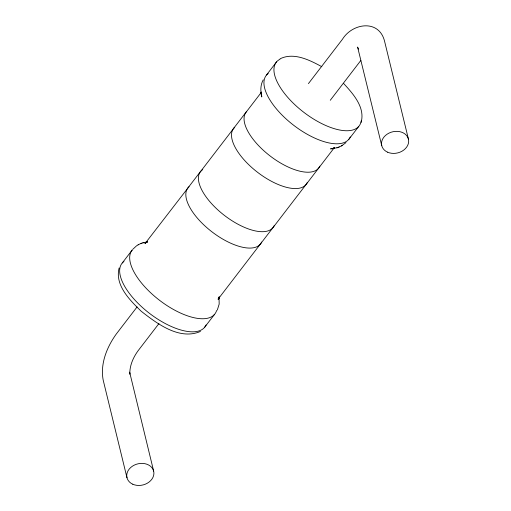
<?xml version="1.0" encoding="UTF-8"?>
<svg xmlns="http://www.w3.org/2000/svg" width="511" height="511" viewBox="0 0 511 511"><rect width="100%" height="100%" fill="white"/><g stroke="black" fill="none" stroke-linecap="round" stroke-linejoin="round"><path stroke-width="0.77" d="M261.377 92.766L261.779 96.956C260.367 91.322 260.323 84.967 263.261 79.786M218.817 298.462L218.88 297.836M261.402 91.974L261.07 93.82L261.46 92.465M119.12 268C114.636 285.279 129.998 300.302 141.17 311.212L141.208 311.25C157.011 323.61 179.463 340.55 200.465 331.435M218.765 297.964L218.376 299.318L219.455 297L218.05 299.222L334.232 147.8M361.098 122.429C365.403 107.476 353.075 93.762 343.788 83.657M261.389 92.319L260.763 93.436L261.466 92.325M217.296 310.094L219.174 304.096L219.034 296.802M122.289 262.954L132.323 249.879A52.263 22.848 37.5 0 0 162.549 302.531A52.263 22.848 37.5 0 0 216.632 310.413M266.538 74.951L276.572 61.876M188.144 187.658L200.682 171.313M233.783 128.172L246.321 111.832M188.182 187.684L145.067 243.53L147.091 241.786L144.932 243.115L146.932 242.176M200.714 171.345L233.821 128.197M261.313 92.37L246.359 111.858A45.798 20.025 37.5 0 0 271.641 157.12A45.798 20.025 37.5 0 0 319.79 166.196M137.089 306.926L116.214 334.124C106.844 347.193 100.118 363.787 103.177 380.075L126.99 477.772M308.42 83.625L342.396 39.341C352.424 22.944 379.188 19.035 384.598 41.34L408.417 139.03M158.94 323.572L138.072 350.77C133.16 357.496 129.583 365.704 129.82 374.154L129.647 372.168L153.645 471.078M330.272 100.277L360.849 60.426M204.47 327.487L214.505 314.412M348.726 139.484L358.754 126.409M132.879 249.227L136.507 245.861L138.673 244.526M346.004 142.601L341.552 145.903M333.127 148.65L334.162 147.903M280.073 58.81C293.787 51.975 309.692 60.113 321.809 66.692M334.053 147.903L332.067 148.835L334.398 148.043M333.798 148.177L330.534 148.893L337.477 147.666L342.127 145.635M338.646 147.27L339.208 147.008M141.017 243.428L147.353 241.805M138.098 244.801L141.573 243.166M147.021 242.08L145.82 242.386L147.136 242.099M333.453 148.548L334.028 148.426M336.877 147.794L337.477 147.666M142.741 242.77L143.348 242.636M146.197 242.01L146.772 241.882M358.486 49.126L357.591 47.05L381.762 145.724M361.226 120.832A52.263 22.848 37.5 0 1 304.32 112.701A52.263 22.848 37.5 0 1 279.983 59.263M261.645 242.048A45.849 20.044 37.5 0 1 212.25 232.064A45.849 20.044 37.5 0 1 189.076 186.726M274.145 225.677A45.798 20.025 37.5 0 1 223.614 214.786A45.798 20.025 37.5 0 1 202.739 169.607M307.252 182.536A45.798 20.025 37.5 0 1 257.902 172.565A45.798 20.025 37.5 0 1 234.753 127.271M350.284 136.922A52.211 22.823 37.5 0 1 293.352 125.029A52.211 22.823 37.5 0 1 268.243 73.437M206.074 324.951A52.263 22.848 37.5 0 1 149.091 313.045A52.263 22.848 37.5 0 1 123.956 261.408M132.796 484.23A13.74 10.859 -13.7 0 0 153.888 473.914A13.74 10.859 -13.7 0 0 134.272 465.125A13.74 10.859 -13.7 0 0 132.796 484.23M387.568 152.182A13.74 10.859 -13.7 0 0 408.653 141.873A13.74 10.859 -13.7 0 0 389.043 133.084A13.74 10.859 -13.7 0 0 387.568 152.182"/></g></svg>
